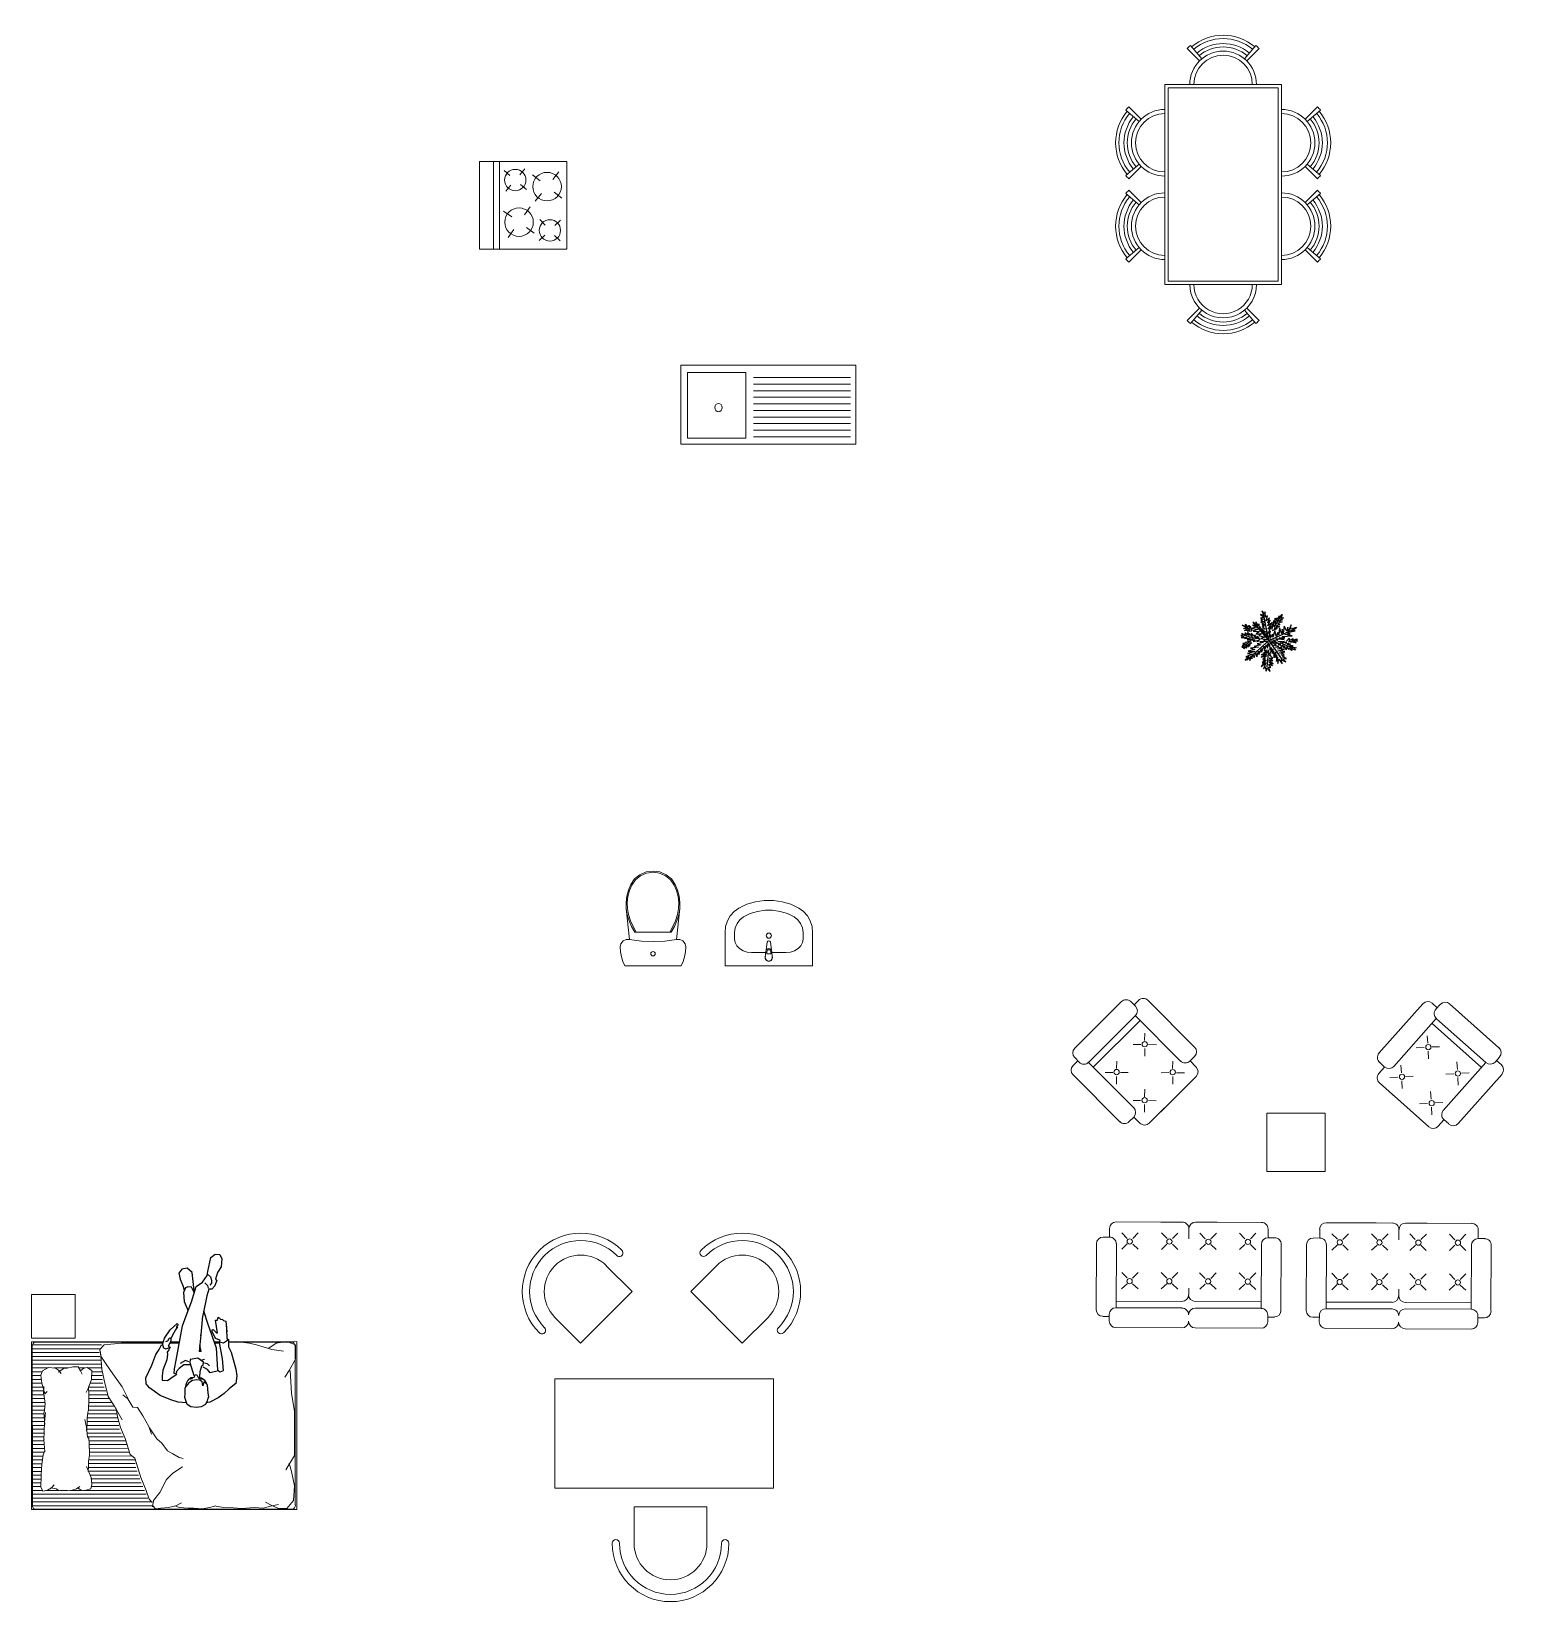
# Model space of a CAD drawing. Header units: inches. Extents: x 24.9 to 35, y 12.4 to 23.2.
import ezdxf

# ---------------------------------------------------------------- set-up
doc = ezdxf.new("R2010")
doc.units = ezdxf.units.IN
doc.header["$MEASUREMENT"] = 0
doc.layers.add('cotas', color=43, linetype='Continuous', lineweight=20)
doc.layers.add('mobiliario', color=7, linetype='Continuous', lineweight=20)
for name, color, linetype in [('escaleras', 151, 'Continuous'), ('PERSONAS', 7, 'Continuous'), ('rellenos', 253, 'Continuous')]:
    doc.layers.add(name, color=color, linetype=linetype)

# ---------------------------------------------------------------- blocks, each defined once
blk = doc.blocks.new('GH')
at = {"layer": 'PERSONAS', "color": 7, "lineweight": 25}
for p, q in [((149.704, -14.616), (149.688, -14.607)), ((149.774, -14.607), (149.747, -14.614)), ((149.762, -14.912), (149.75, -14.799)), ((149.764, -14.799), (149.75, -14.799)), ((149.764, -14.799), (149.754, -14.841)), ((149.532, -14.87), (149.519, -14.865)), ((149.542, -14.884), (149.532, -14.87)), ((149.549, -14.892), (149.542, -14.884)), ((149.555, -14.886), (149.549, -14.892)), ((149.765, -14.907), (149.758, -14.907)), ((149.774, -15.042), (149.762, -14.912)), ((149.936, -14.987), (149.94, -14.933))]:
    blk.add_line(p, q, dxfattribs=at)
for points in [[(149.801, -14.577), (149.806, -14.567), (149.809, -14.514), (149.815, -14.486), (149.809, -14.479), (149.805, -14.461), (149.793, -14.436), (149.764, -14.42), (149.731, -14.414), (149.694, -14.42), (149.668, -14.436), (149.657, -14.469), (149.655, -14.481), (149.651, -14.481), (149.653, -14.512), (149.655, -14.547), (149.658, -14.559)], [(149.664, -14.446), (149.661, -14.447), (149.605, -14.45), (149.556, -14.468), (149.483, -14.496), (149.409, -14.549), (149.387, -14.576), (149.385, -14.619), (149.426, -14.705), (149.452, -14.777), (149.475, -14.812), (149.491, -14.843), (149.502, -14.845)], [(149.951, -14.881), (149.951, -14.83), (149.969, -14.793), (150.002, -14.678), (150.008, -14.631), (150.002, -14.58), (149.98, -14.564), (149.955, -14.543), (149.922, -14.51), (149.881, -14.481), (149.824, -14.45), (149.798, -14.447)], [(149.551, -14.828), (149.543, -14.81), (149.53, -14.793), (149.534, -14.779), (149.528, -14.742), (149.5, -14.67), (149.497, -14.632), (149.497, -14.602), (149.534, -14.599), (149.555, -14.615), (149.586, -14.635), (149.596, -14.643), (149.579, -14.648), (149.582, -14.68), (149.592, -14.74), (149.635, -14.974), (149.668, -15.06), (149.698, -15.138), (149.729, -15.243), (149.774, -15.273), (149.805, -15.318), (149.809, -15.347), (149.831, -15.443), (149.86, -15.466), (149.893, -15.464), (149.905, -15.433), (149.901, -15.378), (149.875, -15.339), (149.862, -15.294), (149.871, -15.286), (149.858, -15.249), (149.838, -15.226), (149.817, -15.226), (149.803, -15.179), (149.775, -15.046)], [(149.801, -14.577), (149.782, -14.59), (149.775, -14.563), (149.77, -14.59), (149.754, -14.601), (149.733, -14.604), (149.704, -14.599), (149.68, -14.583), (149.658, -14.559)], [(149.658, -14.559), (149.664, -14.582), (149.674, -14.605), (149.692, -14.619), (149.715, -14.623), (149.725, -14.641), (149.735, -14.639), (149.744, -14.621), (149.766, -14.617), (149.789, -14.602), (149.806, -14.567)], [(149.754, -14.623), (149.758, -14.662), (149.768, -14.699), (149.778, -14.705), (149.78, -14.726), (149.741, -14.752), (149.688, -14.744), (149.686, -14.724), (149.713, -14.633)], [(149.686, -14.707), (149.645, -14.707), (149.612, -14.682), (149.592, -14.66), (149.594, -14.652)], [(149.68, -14.728), (149.657, -14.736), (149.62, -14.717)], [(149.76, -14.738), (149.787, -14.746)], [(149.873, -14.664), (149.844, -14.656), (149.825, -14.652), (149.807, -14.674), (149.778, -14.691)], [(149.781, -15.076), (149.809, -14.986), (149.867, -14.823), (149.875, -14.67), (149.893, -14.658), (149.918, -14.668), (149.91, -14.748), (149.889, -14.859), (149.89, -14.864)], [(149.787, -14.721), (149.805, -14.715), (149.821, -14.701)], [(149.498, -14.844), (149.506, -14.824), (149.522, -14.816), (149.549, -14.825)], [(149.498, -14.844), (149.512, -14.89), (149.551, -14.947), (149.6, -14.99), (149.606, -14.984), (149.592, -14.966), (149.602, -14.968), (149.588, -14.947), (149.565, -14.906), (149.557, -14.884), (149.555, -14.871), (149.547, -14.851), (149.538, -14.836), (149.551, -14.828)], [(149.89, -14.864), (149.893, -14.877), (149.862, -14.888), (149.84, -14.935), (149.84, -14.947), (149.846, -14.949), (149.869, -14.927), (149.877, -14.927), (149.862, -15.013), (149.875, -15.013), (149.881, -15.033), (149.887, -15.029), (149.897, -15.019), (149.91, -15.017), (149.916, -15.011), (149.934, -15.007), (149.938, -14.953), (149.94, -14.888), (149.951, -14.881)], [(149.89, -14.864), (149.916, -14.858), (149.951, -14.881)], [(149.717, -15.202), (149.717, -15.203), (149.697, -15.239), (149.673, -15.241), (149.657, -15.235), (149.643, -15.203), (149.648, -15.14), (149.669, -15.092), (149.673, -15.074)], [(149.716, -15.217), (149.702, -15.34), (149.668, -15.369), (149.631, -15.363), (149.612, -15.336), (149.62, -15.294), (149.641, -15.244), (149.647, -15.219)], [(149.789, -15.269), (149.807, -15.251), (149.813, -15.232)], [(149.807, -15.329), (149.828, -15.31), (149.836, -15.286), (149.834, -15.267), (149.823, -15.253)]]:
    blk.add_lwpolyline(points, dxfattribs=at)
blk = doc.blocks.new('CAMA2')
at = {"layer": 'mobiliario', "linetype": 'ByBlock'}
h = blk.add_hatch(dxfattribs=at)
h.set_pattern_fill('_U', color=0, scale=0.02625, angle=89.9797, style=0, pattern_type=0)
h.set_pattern_definition([(270.020278, (-194.169393, -401.210014), (-0.0262499984, -9.2904e-06), [])])
edge = h.paths.add_edge_path()
edge.add_ellipse((0.542, -0.026), major_axis=(0.0302, 0), ratio=0.666667, start_angle=360, end_angle=450, ccw=False)
edge.add_line((0.572, -0.026), (0.572, -0.494))
edge.add_line((0.572, -0.494), (0.549, -0.478))
edge.add_line((0.549, -0.478), (0.525, -0.472))
edge.add_line((0.525, -0.472), (0.521, -0.468))
edge.add_line((0.521, -0.468), (0.515, -0.469))
edge.add_line((0.515, -0.469), (0.495, -0.464))
edge.add_line((0.495, -0.464), (0.413, -0.481))
edge.add_line((0.413, -0.481), (0.388, -0.483))
edge.add_line((0.388, -0.483), (0.386, -0.483))
edge.add_line((0.386, -0.483), (0.291, -0.489))
edge.add_line((0.291, -0.489), (0.19, -0.529))
edge.add_line((0.19, -0.529), (0.1, -0.583))
edge.add_line((0.1, -0.583), (0.076, -0.589))
edge.add_line((0.076, -0.589), (0.061, -0.591))
edge.add_line((0.061, -0.591), (0.048, -0.595))
edge.add_line((0.048, -0.595), (-0.033, -0.604))
edge.add_line((-0.033, -0.604), (-0.108, -0.648))
edge.add_line((-0.108, -0.648), (-0.115, -0.651))
edge.add_line((-0.115, -0.651), (-0.197, -0.676))
edge.add_line((-0.197, -0.676), (-0.223, -0.708))
edge.add_line((-0.223, -0.708), (-0.236, -0.712))
edge.add_line((-0.236, -0.712), (-0.277, -0.712))
edge.add_line((-0.277, -0.712), (-0.381, -0.748))
edge.add_line((-0.381, -0.748), (-0.503, -0.802))
edge.add_line((-0.503, -0.802), (-0.543, -0.832))
edge.add_line((-0.543, -0.832), (-0.548, -0.831))
edge.add_line((-0.548, -0.831), (-0.56, -0.842))
edge.add_line((-0.56, -0.842), (-0.572, -0.842))
edge.add_line((-0.572, -0.842), (-0.573, -0.027))
edge.add_ellipse((-0.543, -0.027), major_axis=(0.0302, 0), ratio=0.666667, start_angle=90, end_angle=180, ccw=False)
edge.add_line((-0.543, -0.007), (0.542, -0.006))
h.paths.add_polyline_path([(0.398, -0.118), (0.375, -0.075), (0.346, -0.064), (0.291, -0.071), (0.246, -0.084), (0.219, -0.083), (0.219, -0.085), (0.15, -0.095), (0.089, -0.087), (0.088, -0.085), (0.034, -0.09), (0.025, -0.089), (-0.039, -0.087), (-0.093, -0.085), (-0.093, -0.085), (-0.095, -0.085), (-0.1, -0.085), (-0.099, -0.085), (-0.124, -0.087), (-0.172, -0.09), (-0.2, -0.081), (-0.249, -0.074), (-0.292, -0.07), (-0.347, -0.066), (-0.419, -0.064), (-0.448, -0.079), (-0.442, -0.11), (-0.426, -0.136), (-0.433, -0.17), (-0.445, -0.187), (-0.442, -0.216), (-0.445, -0.259), (-0.442, -0.28), (-0.433, -0.309), (-0.426, -0.318), (-0.445, -0.345), (-0.442, -0.374), (-0.433, -0.407), (-0.404, -0.415), (-0.355, -0.409), (-0.312, -0.391), (-0.308, -0.39), (-0.283, -0.391), (-0.243, -0.391), (-0.202, -0.397), (-0.197, -0.397), (-0.119, -0.395), (-0.12, -0.395), (-0.088, -0.393), (-0.076, -0.384), (-0.022, -0.379), (0.01, -0.382), (0.051, -0.382), (0.091, -0.386), (0.109, -0.391), (0.179, -0.393), (0.211, -0.393), (0.26, -0.392), (0.317, -0.412), (0.378, -0.414), (0.398, -0.382), (0.395, -0.36), (0.375, -0.337), (0.404, -0.32), (0.404, -0.285), (0.395, -0.245), (0.392, -0.22), (0.372, -0.192), (0.381, -0.185), (0.395, -0.164)], flags=16)
at = {"layer": 'mobiliario', "color": 0, "linetype": 'ByBlock'}
for p, q in [((-0.575, 0), (0.575, 0)), ((0.575, 0), (0.575, -0.902)), ((-0.574, -1.82), (-0.575, 0)), ((-0.572, -1.789), (-0.573, -0.027)), ((-0.543, -0.007), (0.542, -0.006)), ((-0.419, -0.064), (-0.448, -0.079)), ((-0.448, -0.079), (-0.442, -0.11)), ((-0.347, -0.066), (-0.419, -0.064)), ((-0.292, -0.07), (-0.347, -0.066)), ((-0.249, -0.074), (-0.292, -0.07)), ((-0.2, -0.081), (-0.249, -0.074)), ((-0.171, -0.091), (-0.2, -0.081)), ((-0.124, -0.087), (-0.179, -0.091)), ((-0.093, -0.085), (-0.124, -0.087)), ((-0.039, -0.087), (-0.1, -0.085)), ((-0.1, -0.085), (-0.094, -0.087)), ((-0.094, -0.087), (-0.093, -0.085)), ((0.025, -0.089), (-0.039, -0.087)), ((0.088, -0.085), (0.009, -0.092)), ((0.091, -0.097), (0.025, -0.089)), ((0.089, -0.087), (0.088, -0.085)), ((0.15, -0.095), (0.089, -0.087)), ((0.219, -0.085), (0.15, -0.095)), ((0.291, -0.071), (0.219, -0.091)), ((0.269, -0.084), (0.219, -0.083)), ((0.219, -0.083), (0.219, -0.085)), ((0.219, -0.091), (0.233, -0.108)), ((0.346, -0.064), (0.291, -0.071)), ((0.375, -0.075), (0.346, -0.064)), ((0.398, -0.118), (0.375, -0.075)), ((0.572, -0.026), (0.572, -0.902)), ((-0.433, -0.17), (-0.445, -0.187)), ((-0.445, -0.187), (-0.442, -0.216)), ((-0.442, -0.11), (-0.425, -0.137)), ((-0.425, -0.131), (-0.433, -0.17)), ((-0.425, -0.137), (-0.405, -0.156)), ((0.358, -0.204), (0.381, -0.185)), ((0.367, -0.185), (0.392, -0.22)), ((0.381, -0.185), (0.395, -0.164)), ((0.395, -0.164), (0.398, -0.118)), ((-0.442, -0.216), (-0.445, -0.259)), ((-0.445, -0.259), (-0.442, -0.28)), ((-0.425, -0.316), (-0.445, -0.345)), ((-0.442, -0.28), (-0.433, -0.309)), ((-0.433, -0.309), (-0.416, -0.332)), ((0.404, -0.32), (0.375, -0.337)), ((0.392, -0.22), (0.395, -0.245)), ((0.395, -0.245), (0.404, -0.285)), ((0.404, -0.285), (0.404, -0.32)), ((-0.445, -0.345), (-0.442, -0.374)), ((-0.442, -0.374), (-0.433, -0.407)), ((-0.433, -0.407), (-0.404, -0.415)), ((-0.404, -0.415), (-0.355, -0.409)), ((-0.355, -0.409), (-0.312, -0.391)), ((-0.283, -0.391), (-0.314, -0.39)), ((-0.312, -0.391), (-0.28, -0.378)), ((-0.243, -0.391), (-0.283, -0.391)), ((-0.202, -0.397), (-0.243, -0.391)), ((-0.197, -0.397), (-0.202, -0.397)), ((-0.119, -0.395), (-0.197, -0.397)), ((-0.088, -0.393), (-0.12, -0.395)), ((-0.12, -0.395), (-0.119, -0.395)), ((-0.076, -0.384), (-0.088, -0.393)), ((-0.01, -0.378), (-0.076, -0.384)), ((0.01, -0.382), (-0.033, -0.378)), ((0.042, -0.366), (-0.01, -0.378)), ((0.051, -0.382), (0.01, -0.382)), ((0.091, -0.386), (0.051, -0.382)), ((0.109, -0.391), (0.091, -0.386)), ((0.179, -0.393), (0.109, -0.391)), ((0.211, -0.393), (0.179, -0.393)), ((0.268, -0.391), (0.211, -0.393)), ((0.254, -0.389), (0.228, -0.376)), ((0.317, -0.412), (0.254, -0.389)), ((0.378, -0.414), (0.317, -0.412)), ((0.375, -0.337), (0.352, -0.347)), ((0.375, -0.337), (0.395, -0.36)), ((0.398, -0.382), (0.378, -0.414)), ((0.395, -0.36), (0.398, -0.382)), ((0.2, -0.527), (0.129, -0.571)), ((0.311, -0.498), (0.2, -0.527)), ((0.388, -0.483), (0.311, -0.498)), ((0.421, -0.512), (0.355, -0.557)), ((0.505, -0.474), (0.388, -0.483)), ((0.477, -0.475), (0.421, -0.512)), ((0.521, -0.468), (0.477, -0.475)), ((0.554, -0.498), (0.521, -0.468)), ((0.565, -0.615), (0.554, -0.498)), ((-0.089, -0.643), (-0.197, -0.676)), ((-0.012, -0.61), (-0.089, -0.643)), ((0.061, -0.591), (-0.012, -0.61)), ((0.129, -0.571), (0.041, -0.623)), ((0.117, -0.582), (0.061, -0.591)), ((0.211, -0.626), (0.183, -0.661)), ((0.267, -0.623), (0.189, -0.66)), ((0.355, -0.557), (0.267, -0.623)), ((0.565, -0.741), (0.565, -0.615)), ((-0.356, -0.75), (-0.444, -0.786)), ((-0.223, -0.708), (-0.356, -0.75)), ((-0.197, -0.676), (-0.223, -0.708)), ((0.124, -0.727), (0.068, -0.764)), ((0.127, -0.696), (0.124, -0.727)), ((0.183, -0.661), (0.127, -0.696)), ((0.565, -0.888), (0.565, -0.741)), ((-0.549, -0.832), (-0.57, -0.851)), ((-0.57, -0.851), (-0.565, -0.887)), ((-0.513, -0.837), (-0.557, -0.829)), ((-0.503, -0.807), (-0.524, -0.825)), ((-0.524, -0.825), (-0.521, -0.839)), ((-0.458, -0.881), (-0.513, -0.837)), ((-0.444, -0.786), (-0.503, -0.807)), ((-0.09, -0.86), (-0.12, -0.893)), ((-0.016, -0.809), (-0.09, -0.86)), ((-0.005, -0.804), (-0.058, -0.823)), ((0.068, -0.764), (-0.005, -0.804)), ((-0.565, -0.887), (-0.561, -0.939)), ((-0.561, -0.939), (-0.549, -0.989)), ((-0.369, -0.925), (-0.458, -0.881)), ((-0.325, -0.969), (-0.369, -0.925)), ((-0.173, -0.933), (-0.194, -0.97)), ((-0.12, -0.893), (-0.173, -0.933)), ((0.565, -0.9), (0.565, -0.888)), ((0.565, -1.011), (0.565, -0.951)), ((0.572, -0.952), (0.572, -1.012)), ((0.575, -0.953), (0.575, -1.013)), ((-0.561, -1.016), (-0.565, -1.074)), ((-0.565, -1.074), (-0.565, -1.113)), ((-0.549, -0.983), (-0.561, -1.016)), ((-0.549, -0.989), (-0.528, -1.028)), ((-0.281, -1.036), (-0.325, -0.969)), ((-0.219, -1.012), (-0.226, -1.04)), ((-0.194, -0.97), (-0.219, -1.012)), ((-0.565, -1.113), (-0.569, -1.173)), ((-0.569, -1.173), (-0.561, -1.22)), ((-0.561, -1.22), (-0.549, -1.264)), ((-0.56, -1.317), (-0.549, -1.256)), ((0.565, -1.29), (0.565, -1.254)), ((0.572, -1.251), (0.572, -1.29)), ((0.575, -1.25), (0.575, -1.29)), ((-0.568, -1.443), (-0.564, -1.386)), ((-0.564, -1.386), (-0.56, -1.317)), ((0.577, -1.404), (0.57, -1.35)), ((0.572, -1.35), (0.573, -1.788)), ((0.575, -1.35), (0.576, -1.819)), ((-0.56, -1.526), (-0.568, -1.443)), ((0.554, -1.544), (0.566, -1.492)), ((0.566, -1.492), (0.577, -1.404)), ((-0.565, -1.589), (-0.56, -1.526)), ((-0.549, -1.647), (-0.565, -1.589)), ((-0.546, -1.649), (-0.524, -1.605)), ((0.521, -1.647), (0.554, -1.544)), ((-0.568, -1.693), (-0.546, -1.649)), ((-0.568, -1.752), (-0.568, -1.693)), ((-0.54, -1.694), (-0.549, -1.647)), ((0.51, -1.728), (0.521, -1.647)), ((0.532, -1.627), (0.566, -1.678)), ((0.566, -1.678), (0.576, -1.752)), ((0.576, -1.819), (-0.574, -1.82)), ((-0.513, -1.796), (-0.568, -1.752)), ((0.542, -1.808), (-0.542, -1.809)), ((-0.413, -1.804), (-0.513, -1.796)), ((-0.314, -1.782), (-0.413, -1.804)), ((-0.258, -1.767), (-0.314, -1.782)), ((-0.204, -1.804), (-0.303, -1.745)), ((-0.106, -1.804), (-0.204, -1.804)), ((0.097, -1.804), (-0.106, -1.804)), ((0.223, -1.782), (0.097, -1.804)), ((0.378, -1.774), (0.223, -1.782)), ((0.378, -1.767), (0.333, -1.737)), ((0.455, -1.811), (0.378, -1.767)), ((0.555, -1.811), (0.455, -1.811)), ((0.576, -1.752), (0.555, -1.811))]:
    blk.add_line(p, q, dxfattribs=at)
blk.add_lwpolyline([(0.899, -0.3), (0.899, 0), (0.599, 0), (0.599, -0.3)], close=True, dxfattribs=at)
for centre, start_param, end_param in [((-0.543, -0.027), 1.570796, 3.141593), ((0.542, -0.026), 0, 1.570796), ((-0.542, -1.789), 3.141593, 4.712389), ((0.542, -1.788), 4.712389, 6.283185)]:
    blk.add_ellipse(centre, major_axis=(0.0302, 0), ratio=0.666667, start_param=start_param, end_param=end_param, dxfattribs=at)
at = {"layer": 'mobiliario', "color": 0, "linetype": 'ByBlock', "extrusion": (0, 0, -1), "zscale": -1, "rotation": 269.9797218412893}
blk.add_blockref('GH', (14.343, 148.595), dxfattribs=at)
blk = doc.blocks.new('escritorio')
at = {"ltscale": 0.5}
for p, q in [((-0.263, 2.125), (-0.44, 2.302)), ((0.315, 2.302), (0.139, 2.125)), ((-0.616, 1.771), (-0.263, 2.125)), ((0.139, 2.125), (0.492, 1.771)), ((-0.793, 1.948), (-0.616, 1.771)), ((0.492, 1.771), (0.669, 1.948)), ((-0.25, 0.65), (-0.25, 0.4)), ((0.25, 0.65), (-0.25, 0.65)), ((0.25, 0.4), (0.25, 0.65))]:
    blk.add_line(p, q, dxfattribs=at)
blk.add_lwpolyline([(-0.793, 0.777), (0.707, 0.777), (0.707, 1.527), (-0.793, 1.527)], close=True, dxfattribs=at)
for centre, radius, start, end in [((-0.616, 2.125), 0.4, 45, 225), ((0.492, 2.125), 0.4, 315, 135), ((-0.616, 2.125), 0.35, 45, 225), ((-0.616, 2.125), 0.25, 45, 225), ((-0.351, 2.39), 0.025, 225, 45), ((0.227, 2.39), 0.025, 135, 315), ((0.492, 2.125), 0.35, 315, 135), ((0.492, 2.125), 0.25, 315, 135), ((-0.881, 1.86), 0.025, 225, 45), ((0.757, 1.86), 0.025, 135, 315), ((-0.375, 0.4), 0.025, 0, 180), ((0, 0.4), 0.4, 180, 0), ((0, 0.4), 0.35, 180, 360), ((0, 0.4), 0.25, 180, 0), ((0.375, 0.4), 0.025, 0, 180)]:
    blk.add_arc(centre, radius, start, end, dxfattribs=at)
blk = doc.blocks.new('inodoro')
at = {"layer": 'mobiliario', "linetype": 'Continuous', "lineweight": 0}
for p, q in [((-0.047, 0.644), (0, 0.65)), ((0, 0.65), (0.047, 0.644)), ((-0.169, 0.518), (-0.153, 0.558)), ((-0.162, 0.516), (-0.146, 0.554)), ((-0.153, 0.558), (-0.126, 0.596)), ((-0.146, 0.554), (-0.12, 0.59)), ((-0.126, 0.596), (-0.09, 0.625)), ((-0.12, 0.59), (-0.086, 0.618)), ((-0.09, 0.625), (-0.047, 0.644)), ((-0.086, 0.618), (-0.045, 0.636)), ((-0.045, 0.636), (0, 0.642)), ((0, 0.642), (0.045, 0.636)), ((0.045, 0.636), (0.086, 0.618)), ((0.047, 0.644), (0.09, 0.625)), ((0.086, 0.618), (0.12, 0.59)), ((0.09, 0.625), (0.126, 0.596)), ((0.12, 0.59), (0.146, 0.554)), ((0.126, 0.596), (0.153, 0.558)), ((0.146, 0.554), (0.162, 0.516)), ((0.153, 0.558), (0.169, 0.518)), ((-0.185, 0.435), (-0.18, 0.477)), ((-0.183, 0.393), (-0.185, 0.435)), ((-0.18, 0.477), (-0.169, 0.518)), ((-0.176, 0.435), (-0.172, 0.476)), ((-0.175, 0.394), (-0.176, 0.435)), ((-0.172, 0.476), (-0.162, 0.516)), ((0.162, 0.516), (0.172, 0.476)), ((0.169, 0.518), (0.18, 0.477)), ((0.172, 0.476), (0.176, 0.435)), ((0.176, 0.435), (0.175, 0.394)), ((0.18, 0.477), (0.185, 0.435)), ((0.185, 0.435), (0.183, 0.393)), ((-0.176, 0.35), (-0.183, 0.393)), ((-0.16, 0.181), (-0.183, 0.393)), ((-0.164, 0.309), (-0.176, 0.35)), ((-0.168, 0.351), (-0.175, 0.394)), ((-0.155, 0.309), (-0.168, 0.351)), ((0.168, 0.351), (0.155, 0.309)), ((0.183, 0.393), (0.16, 0.181)), ((0.176, 0.35), (0.164, 0.309)), ((0.175, 0.394), (0.168, 0.351)), ((0.183, 0.393), (0.176, 0.35)), ((-0.147, 0.269), (-0.164, 0.309)), ((-0.137, 0.269), (-0.155, 0.309)), ((-0.125, 0.231), (-0.147, 0.269)), ((-0.115, 0.231), (-0.137, 0.269)), ((0.125, 0.231), (-0.125, 0.231)), ((0.137, 0.269), (0.115, 0.231)), ((0.147, 0.269), (0.125, 0.231)), ((0.155, 0.309), (0.137, 0.269)), ((0.164, 0.309), (0.147, 0.269)), ((-0.225, 0.13), (-0.22, 0.152)), ((-0.223, 0.096), (-0.225, 0.13)), ((-0.22, 0.152), (-0.205, 0.171)), ((-0.205, 0.171), (-0.184, 0.181)), ((-0.184, 0.181), (-0.16, 0.181)), ((0.16, 0.181), (0.184, 0.181)), ((0.184, 0.181), (0.205, 0.171)), ((0.205, 0.171), (0.22, 0.152)), ((0.22, 0.152), (0.225, 0.13)), ((0.225, 0.13), (0.223, 0.096)), ((-0.217, 0.063), (-0.223, 0.096)), ((-0.207, 0.031), (-0.217, 0.063)), ((-0.193, 0), (-0.207, 0.031)), ((0.207, 0.031), (0.193, 0)), ((0.217, 0.063), (0.207, 0.031)), ((0.223, 0.096), (0.217, 0.063))]:
    blk.add_line(p, q, dxfattribs=at)
at = {"layer": 'mobiliario', "lineweight": 0}
blk.add_line((0.193, 0), (-0.193, 0), dxfattribs=at)
at = {"layer": 'mobiliario', "linetype": 'Continuous', "lineweight": 0}
blk.add_lwpolyline([(0.16, 0.181), (0.08, 0.17), (0, 0.166), (-0.08, 0.17), (-0.16, 0.181)], dxfattribs=at)
blk.add_circle((0, 0.083), 0.015, dxfattribs=at)
blk = doc.blocks.new('A$C260728B3')
for p, q in [((51.5, 114.67), (44.75, 122.72)), ((77.21, 114.67), (83.96, 122.72)), ((101.5, 114.67), (94.75, 122.72)), ((127.21, 114.67), (133.96, 122.72)), ((50.21, 113.5), (42.79, 120.92)), ((78.5, 113.5), (85.92, 120.92)), ((100.21, 113.5), (92.79, 120.92)), ((128.5, 113.5), (135.92, 120.92)), ((29.35, 29.35), (29.35, 99.35)), ((29.35, 99.35), (149.35, 99.35)), ((31.35, 97.35), (31.35, 31.35)), ((31.35, 97.35), (147.35, 97.35)), ((147.35, 97.35), (147.35, 31.35)), ((149.35, 29.35), (149.35, 99.35)), ((15.21, 78.5), (7.79, 85.92)), ((163.5, 78.5), (170.92, 85.92)), ((14.03, 77.21), (5.99, 83.96)), ((164.67, 77.21), (172.72, 83.96)), ((14.03, 51.5), (5.99, 44.75)), ((15.21, 50.21), (7.79, 42.79)), ((163.5, 50.21), (170.92, 42.79)), ((164.67, 51.5), (172.72, 44.75)), ((29.35, 29.35), (149.35, 29.35)), ((31.35, 31.35), (147.35, 31.35)), ((50.21, 15.21), (42.79, 7.79)), ((51.5, 14.03), (44.75, 5.99)), ((77.21, 14.03), (83.96, 5.99)), ((78.5, 15.21), (85.92, 7.79)), ((100.21, 15.21), (92.79, 7.79)), ((101.5, 14.03), (94.75, 5.99)), ((127.21, 14.03), (133.96, 5.99)), ((128.5, 15.21), (135.92, 7.79))]:
    blk.add_line(p, q)
for centre, radius, start, end in [((64.35, 99.35), 30.5, 130, 135), ((64.35, 99.35), 29.5, 50, 130), ((64.35, 99.35), 27.5, 50, 130), ((64.35, 99.35), 24.5, 50, 130), ((64.35, 99.35), 30.5, 45, 50), ((114.35, 99.35), 30.5, 130, 135), ((114.35, 99.35), 29.5, 50, 130), ((114.35, 99.35), 27.5, 50, 130), ((114.35, 99.35), 24.5, 50, 130), ((114.35, 99.35), 30.5, 45, 50), ((64.35, 99.35), 20, 0, 180), ((64.35, 99.35), 17.5, 0, 180), ((64.35, 99.35), 22.5, 50, 130), ((114.35, 99.35), 20, 0, 180), ((114.35, 99.35), 17.5, 0, 180), ((114.35, 99.35), 22.5, 50, 130), ((29.35, 64.35), 30.5, 135, 140), ((149.35, 64.35), 30.5, 40, 45), ((29.35, 64.35), 29.5, 140, 220), ((29.35, 64.35), 27.5, 140, 220), ((29.35, 64.35), 24.5, 140, 220), ((29.35, 64.35), 22.5, 140, 220), ((29.35, 64.35), 20, 90, 270), ((29.35, 64.35), 17.5, 90, 270), ((149.35, 64.35), 20, 270, 90), ((149.35, 64.35), 17.5, 270, 90), ((149.35, 64.35), 22.5, 320, 40), ((149.35, 64.35), 24.5, 320, 40), ((149.35, 64.35), 27.5, 320, 40), ((149.35, 64.35), 29.5, 320, 40), ((29.35, 64.35), 30.5, 220, 225), ((149.35, 64.35), 30.5, 315, 320), ((64.35, 29.35), 20, 180, 0), ((64.35, 29.35), 17.5, 180, 0), ((114.35, 29.35), 20, 180, 0), ((114.35, 29.35), 17.5, 180, 0), ((64.35, 29.35), 24.5, 230, 310), ((64.35, 29.35), 22.5, 230, 310), ((114.35, 29.35), 24.5, 230, 310), ((114.35, 29.35), 22.5, 230, 310), ((64.35, 29.35), 30.5, 225, 230), ((64.35, 29.35), 29.5, 230, 310), ((64.35, 29.35), 27.5, 230, 310), ((64.35, 29.35), 30.5, 310, 315), ((114.35, 29.35), 30.5, 225, 230), ((114.35, 29.35), 29.5, 230, 310), ((114.35, 29.35), 27.5, 230, 310), ((114.35, 29.35), 30.5, 310, 315)]:
    blk.add_arc(centre, radius, start, end)
blk = doc.blocks.new('cocina')
at = {"layer": 'mobiliario', "ltscale": 0.5}
for p, q in [((1, 1), (0, 1)), ((0, 1), (0, 0)), ((0.161, 1), (0.161, 0)), ((0.228, 1), (0.228, 0)), ((0.349, 0.841), (0.281, 0.898)), ((0.46, 0.849), (0.518, 0.917)), ((1, 0), (1, 1)), ((0.358, 0.729), (0.3, 0.662)), ((0.47, 0.739), (0.538, 0.682)), ((0.693, 0.779), (0.605, 0.849)), ((0.838, 0.795), (0.908, 0.882)), ((0.709, 0.634), (0.638, 0.547)), ((0.855, 0.651), (0.943, 0.582)), ((0.369, 0.368), (0.277, 0.432)), ((0.514, 0.391), (0.58, 0.482)), ((0.393, 0.225), (0.327, 0.134)), ((0.537, 0.248), (0.627, 0.182)), ((0.751, 0.272), (0.69, 0.338)), ((0.862, 0.268), (0.928, 0.329)), ((0, 0), (1, 0)), ((0.747, 0.161), (0.681, 0.1)), ((0.859, 0.157), (0.921, 0.093))]:
    blk.add_line(p, q, dxfattribs=at)
for centre, radius in [((0.409, 0.789), 0.122), ((0.773, 0.714), 0.163), ((0.453, 0.308), 0.163), ((0.805, 0.214), 0.122)]:
    blk.add_circle(centre, radius, dxfattribs=at)
blk = doc.blocks.new('L1')
at = {"layer": 'mobiliario', "ltscale": 0.5}
for p, q in [((0.875, 0.544), (0.046, 0.544)), ((0.875, 0.494), (0.046, 0.494)), ((0.875, 0.444), (0.046, 0.444)), ((0.875, 0.444), (0.046, 0.444)), ((0.875, 0.444), (0.046, 0.444)), ((0.875, 0.394), (0.046, 0.394)), ((0.875, 0.344), (0.046, 0.344)), ((0.875, 0.294), (0.046, 0.294)), ((0.875, 0.244), (0.046, 0.244)), ((0.875, 0.194), (0.046, 0.194)), ((0.875, 0.144), (0.046, 0.144)), ((0.875, 0.094), (0.046, 0.094))]:
    blk.add_line(p, q, dxfattribs=at)
for points in [[(0, 0.6), (1.5, 0.6), (1.5, 0), (0, 0)], [(0.942, 0.054), (1.442, 0.054), (1.442, 0.554), (0.942, 0.554)]]:
    blk.add_lwpolyline(points, close=True, dxfattribs=at)
blk.add_circle((1.176, 0.322), 0.0315, dxfattribs=at)
blk = doc.blocks.new('A$C550539F5')
at = {"layer": 'mobiliario', "linetype": 'Continuous'}
for p, q in [((0.009, 0.463), (0.282, 0.824)), ((0.345, 0.833), (0.381, 0.806)), ((0.37, 0.815), (0.398, 0.851)), ((0.461, 0.86), (0.823, 0.587)), ((0.39, 0.742), (0.117, 0.381)), ((0.426, 0.715), (0.154, 0.354)), ((0.741, 0.478), (0.391, 0.743)), ((0.459, 0.559), (0.408, 0.55)), ((0.482, 0.589), (0.476, 0.64)), ((0.512, 0.566), (0.565, 0.573)), ((0.49, 0.536), (0.497, 0.483)), ((0.698, 0.425), (0.692, 0.477)), ((0.831, 0.523), (0.804, 0.487)), ((0.804, 0.487), (0.851, 0.451)), ((0.016, 0.345), (0.043, 0.381)), ((0.054, 0.372), (0.018, 0.399)), ((0.118, 0.382), (0.468, 0.117)), ((0.295, 0.342), (0.244, 0.334)), ((0.318, 0.372), (0.312, 0.424)), ((0.348, 0.349), (0.402, 0.356)), ((0.676, 0.395), (0.624, 0.387)), ((0.706, 0.372), (0.714, 0.319)), ((0.729, 0.402), (0.782, 0.409)), ((0.771, 0.269), (0.86, 0.388)), ((0.386, 0.009), (0.024, 0.282)), ((0.326, 0.319), (0.334, 0.266)), ((0.535, 0.208), (0.529, 0.26)), ((0.587, 0.026), (0.793, 0.299)), ((0.512, 0.178), (0.461, 0.17)), ((0.543, 0.155), (0.551, 0.102)), ((0.565, 0.185), (0.618, 0.192)), ((0.477, 0.054), (0.449, 0.018)), ((0.523, 0.017), (0.476, 0.053))]:
    blk.add_line(p, q, dxfattribs=at)
for centre in [(0.483, 0.562), (0.32, 0.345), (0.7, 0.398), (0.536, 0.181)]:
    blk.add_circle(centre, 0.0181, dxfattribs=at)
for centre, start, end in [((0.434, 0.824), 52.9337, 142.9337), ((0.318, 0.797), 52.9337, 142.9337), ((0.318, 0.797), 52.9337, 142.9337), ((0.354, 0.77), 322.9337, 52.9337), ((0.795, 0.551), 322.9337, 52.9337), ((0.045, 0.436), 142.9337, 232.9337), ((0.768, 0.515), 232.9337, 322.9337), ((0.824, 0.415), 322.9337, 52.9337), ((0.052, 0.318), 142.9337, 232.9337), ((0.081, 0.408), 232.9337, 322.9337), ((0.44, 0.081), 322.9337, 52.9337), ((0.413, 0.045), 232.9337, 322.9337), ((0.551, 0.053), 232.9337, 322.9337)]:
    blk.add_arc(centre, 0.0453, start, end, dxfattribs=at)
blk = doc.blocks.new('A$C4ED20820')
at = {"layer": 'mobiliario', "linetype": 'Continuous'}
for p, q in [((0.057, 0.674), (0.102, 0.673)), ((0.101, 0.659), (0.102, 0.704)), ((0.149, 0.748), (0.601, 0.737)), ((1.145, 0.724), (0.692, 0.735)), ((1.233, 0.646), (1.187, 0.647)), ((1.188, 0.633), (1.189, 0.678)), ((0, 0.177), (0.011, 0.629)), ((0.146, 0.612), (0.136, 0.174)), ((0.597, 0.556), (0.145, 0.567)), ((0.598, 0.601), (0.146, 0.612)), ((0.688, 0.554), (1.14, 0.543)), ((0.689, 0.599), (1.142, 0.589)), ((1.141, 0.589), (1.13, 0.15)), ((1.266, 0.147), (1.277, 0.599)), ((0.218, 0.445), (0.181, 0.482)), ((0.255, 0.444), (0.294, 0.479)), ((0.489, 0.438), (0.453, 0.475)), ((0.527, 0.438), (0.565, 0.472)), ((0.64, 0.465), (0.641, 0.51)), ((0.64, 0.465), (0.641, 0.51)), ((0.752, 0.432), (0.715, 0.469)), ((0.79, 0.431), (0.828, 0.466)), ((1.024, 0.426), (0.987, 0.462)), ((1.061, 0.425), (1.1, 0.46)), ((0.217, 0.407), (0.178, 0.369)), ((0.254, 0.406), (0.291, 0.366)), ((0.488, 0.4), (0.45, 0.363)), ((0.526, 0.399), (0.563, 0.36)), ((0.751, 0.394), (0.713, 0.356)), ((0.789, 0.393), (0.826, 0.354)), ((1.023, 0.387), (0.984, 0.35)), ((1.061, 0.386), (1.097, 0.347)), ((0.089, 0.129), (0.044, 0.13)), ((0.087, 0.07), (0.089, 0.129)), ((0.21, 0.135), (0.172, 0.097)), ((0.211, 0.173), (0.175, 0.21)), ((0.248, 0.134), (0.285, 0.095)), ((0.249, 0.172), (0.287, 0.207)), ((0.482, 0.128), (0.443, 0.091)), ((0.483, 0.167), (0.446, 0.204)), ((0.52, 0.166), (0.559, 0.201)), ((0.52, 0.128), (0.556, 0.088)), ((0.631, 0.057), (0.632, 0.127)), ((0.631, 0.057), (0.632, 0.127)), ((0.632, 0.116), (0.631, 0.057)), ((0.632, 0.116), (0.631, 0.057)), ((0.745, 0.122), (0.706, 0.085)), ((0.746, 0.161), (0.709, 0.197)), ((0.782, 0.121), (0.819, 0.082)), ((0.783, 0.16), (0.822, 0.195)), ((1.016, 0.116), (0.978, 0.078)), ((1.017, 0.154), (0.981, 0.191)), ((1.054, 0.115), (1.091, 0.076)), ((1.055, 0.153), (1.093, 0.188)), ((0.132, 0.024), (0.473, 0.016)), ((0.436, 0.016), (0.584, 0.013)), ((0.823, 0.007), (0.675, 0.011)), ((1.128, 0), (0.786, 0.008)), ((1.174, 0.044), (1.175, 0.104)), ((1.175, 0.104), (1.22, 0.102))]:
    blk.add_line(p, q, dxfattribs=at)
for centre in [(0.234, 0.427), (0.506, 0.42), (0.772, 0.414), (1.044, 0.408), (0.228, 0.155), (0.499, 0.149), (0.766, 0.142), (1.038, 0.136)]:
    blk.add_circle(centre, 0.0181, dxfattribs=at)
for centre, start, end in [((0.056, 0.628), 88.6374, 178.6374), ((0.147, 0.658), 178.6374, 268.6374), ((0.148, 0.703), 88.6374, 178.6374), ((0.599, 0.647), 268.6374, 358.6374), ((0.6, 0.692), 358.6374, 88.6374), ((0.6, 0.692), 358.6374, 88.6374), ((0.69, 0.645), 178.6374, 268.6374), ((0.691, 0.69), 88.6374, 178.6374), ((0.691, 0.69), 88.6374, 178.6374), ((1.144, 0.679), 358.6374, 88.6374), ((1.232, 0.6), 358.6374, 88.6374), ((0.596, 0.511), 358.6374, 88.6374), ((0.687, 0.509), 88.6374, 178.6374), ((1.143, 0.634), 268.6374, 358.6374), ((0.045, 0.176), 178.6374, 268.6374), ((0.091, 0.175), 268.6374, 358.6374), ((1.176, 0.149), 178.6374, 268.6374), ((1.221, 0.148), 268.6374, 358.6374), ((0.133, 0.069), 178.6374, 268.6374), ((0.585, 0.058), 268.6374, 358.6374), ((0.676, 0.056), 178.6374, 268.6374), ((1.129, 0.045), 268.6374, 358.6374)]:
    blk.add_arc(centre, 0.0453, start, end, dxfattribs=at)
blk = doc.blocks.new('lava manos')
at = {"layer": 'mobiliario', "lineweight": 0}
for p, q in [((-0.3, 0), (-0.3, 0.229)), ((-0.235, 0.183), (-0.235, 0.229)), ((0.235, 0.183), (0.235, 0.229)), ((0.3, 0), (0.3, 0.229)), ((-0.011, 0.162), (-0.018, 0.109)), ((0.018, 0.109), (0.011, 0.162)), ((-0.3, 0), (0.3, 0)), ((-0.119, 0.092), (-0.022, 0.092)), ((-0.021, 0.099), (-0.024, 0.059)), ((-0.024, 0.059), (-0.024, 0.054)), ((-0.014, 0.082), (-0.014, 0.097)), ((0.014, 0.083), (-0.014, 0.083)), ((0.014, 0.082), (-0.014, 0.082)), ((0.014, 0.097), (0.014, 0.082)), ((0.021, 0.099), (0.024, 0.059)), ((0.022, 0.092), (0.119, 0.092)), ((0.024, 0.059), (0.024, 0.054)), ((0.119, 0.092), (0.119, 0.092))]:
    blk.add_line(p, q, dxfattribs=at)
for points in [[(0.205, 0.396), (0.15, 0.422), (0.091, 0.44), (0.031, 0.449), (-0.031, 0.449), (-0.091, 0.44), (-0.15, 0.422), (-0.205, 0.396)], [(-0.205, 0.396), (-0.237, 0.372), (-0.264, 0.343), (-0.284, 0.308), (-0.296, 0.269), (-0.3, 0.229)], [(-0.174, 0.336), (-0.199, 0.316), (-0.218, 0.291), (-0.231, 0.261), (-0.235, 0.229)], [(0.174, 0.336), (0.127, 0.358), (0.077, 0.373), (0.026, 0.381), (-0.026, 0.381), (-0.077, 0.373), (-0.127, 0.358), (-0.174, 0.336)], [(0.235, 0.229), (0.231, 0.261), (0.218, 0.291), (0.199, 0.316), (0.174, 0.336)], [(0.3, 0.229), (0.296, 0.269), (0.284, 0.308), (0.264, 0.343), (0.237, 0.372), (0.205, 0.396)], [(-0.235, 0.183), (-0.231, 0.16), (-0.219, 0.138), (-0.201, 0.119), (-0.177, 0.104), (-0.149, 0.095), (-0.119, 0.092)], [(0.119, 0.092), (0.149, 0.095), (0.177, 0.104), (0.201, 0.119), (0.219, 0.138), (0.231, 0.16), (0.235, 0.183)]]:
    blk.add_lwpolyline(points, dxfattribs=at)
blk.add_circle((0, 0.207), 0.0175, dxfattribs=at)
for centre, radius, start, end in [((0, 0.097), 0.0211, 5.1696, 174.8304), ((0, 0.097), 0.0211, 5.1696, 174.8304), ((0, 0.097), 0.0136, 360, 180), ((0, 0.16), 0.0112, 7.1389, 172.8611), ((0, 0.057), 0.025, 159.2856, 20.7144), ((0, 0.057), 0.024, 187.8374, 351.8967)]:
    blk.add_arc(centre, radius, start, end, dxfattribs=at)
blk = doc.blocks.new('A$C67A33763')
at = {"layer": 'rellenos', "color": 3, "linetype": 'ByBlock'}
for p, q in [((0.038, 0.311), (0.032, 0.323)), ((0.032, 0.323), (0.051, 0.303)), ((0.109, 0.318), (0.084, 0.337)), ((0.084, 0.337), (0.101, 0.313)), ((0.121, 0.309), (0.104, 0.339)), ((0.104, 0.339), (0.109, 0.318)), ((0.123, 0.327), (0.121, 0.309)), ((0.132, 0.294), (0.123, 0.327)), ((0.158, 0.384), (0.135, 0.389)), ((0.135, 0.389), (0.16, 0.371)), ((0.16, 0.371), (0.135, 0.365)), ((0.135, 0.365), (0.161, 0.357)), ((0.161, 0.357), (0.138, 0.353)), ((0.138, 0.353), (0.167, 0.335)), ((0.167, 0.335), (0.138, 0.339)), ((0.138, 0.339), (0.171, 0.314)), ((0.163, 0.394), (0.144, 0.415)), ((0.144, 0.415), (0.158, 0.384)), ((0.193, 0.211), (0.153, 0.405)), ((0.167, 0.408), (0.163, 0.394)), ((0.17, 0.371), (0.167, 0.408)), ((0.183, 0.381), (0.17, 0.371)), ((0.175, 0.346), (0.183, 0.381)), ((0.197, 0.367), (0.175, 0.346)), ((0.186, 0.332), (0.197, 0.367)), ((0.186, 0.313), (0.202, 0.351)), ((0.202, 0.351), (0.186, 0.332)), ((0.217, 0.335), (0.186, 0.313)), ((0.188, 0.29), (0.217, 0.335)), ((0.216, 0.287), (0.221, 0.326)), ((0.221, 0.326), (0.226, 0.311)), ((0.226, 0.311), (0.227, 0.349)), ((0.227, 0.349), (0.238, 0.326)), ((0.23, 0.303), (0.275, 0.376)), ((0.238, 0.326), (0.236, 0.365)), ((0.236, 0.365), (0.249, 0.342)), ((0.249, 0.342), (0.25, 0.368)), ((0.25, 0.368), (0.258, 0.359)), ((0.285, 0.339), (0.252, 0.328)), ((0.252, 0.328), (0.269, 0.322)), ((0.258, 0.359), (0.263, 0.381)), ((0.286, 0.354), (0.26, 0.345)), ((0.26, 0.345), (0.285, 0.339)), ((0.263, 0.381), (0.267, 0.372)), ((0.267, 0.372), (0.283, 0.389)), ((0.294, 0.367), (0.271, 0.359)), ((0.271, 0.359), (0.286, 0.354)), ((0.283, 0.389), (0.277, 0.368)), ((0.277, 0.368), (0.294, 0.367)), ((0.012, 0.249), (0, 0.245)), ((0, 0.245), (0.021, 0.242)), ((0.021, 0.242), (0.004, 0.233)), ((0.004, 0.233), (0.042, 0.233)), ((0.037, 0.247), (0.008, 0.259)), ((0.008, 0.259), (0.012, 0.249)), ((0.037, 0.298), (0.009, 0.317)), ((0.009, 0.317), (0.038, 0.311)), ((0.019, 0.293), (0.037, 0.298)), ((0.047, 0.289), (0.019, 0.293)), ((0.11, 0.224), (0.021, 0.245)), ((0.026, 0.281), (0.047, 0.289)), ((0.06, 0.281), (0.026, 0.281)), ((0.042, 0.233), (0.026, 0.226)), ((0.026, 0.226), (0.064, 0.23)), ((0.055, 0.245), (0.027, 0.265)), ((0.027, 0.265), (0.037, 0.247)), ((0.065, 0.283), (0.032, 0.308)), ((0.064, 0.23), (0.043, 0.217)), ((0.043, 0.217), (0.085, 0.225)), ((0.078, 0.24), (0.046, 0.267)), ((0.046, 0.267), (0.055, 0.245)), ((0.047, 0.276), (0.06, 0.281)), ((0.074, 0.274), (0.047, 0.276)), ((0.051, 0.303), (0.057, 0.318)), ((0.057, 0.318), (0.063, 0.295)), ((0.063, 0.295), (0.065, 0.311)), ((0.085, 0.225), (0.064, 0.216)), ((0.064, 0.216), (0.1, 0.217)), ((0.065, 0.311), (0.075, 0.279)), ((0.101, 0.233), (0.071, 0.263)), ((0.071, 0.263), (0.078, 0.24)), ((0.106, 0.303), (0.074, 0.295)), ((0.074, 0.295), (0.118, 0.29)), ((0.101, 0.313), (0.08, 0.317)), ((0.08, 0.317), (0.106, 0.303)), ((0.118, 0.29), (0.085, 0.275)), ((0.085, 0.275), (0.128, 0.274)), ((0.1, 0.217), (0.085, 0.206)), ((0.115, 0.224), (0.096, 0.25)), ((0.096, 0.25), (0.101, 0.233)), ((0.193, 0.211), (0.105, 0.314)), ((0.128, 0.274), (0.106, 0.258)), ((0.106, 0.258), (0.142, 0.258)), ((0.134, 0.217), (0.115, 0.242)), ((0.115, 0.242), (0.115, 0.224)), ((0.142, 0.258), (0.125, 0.247)), ((0.125, 0.247), (0.162, 0.235)), ((0.134, 0.306), (0.132, 0.294)), ((0.146, 0.273), (0.134, 0.306)), ((0.162, 0.235), (0.138, 0.226)), ((0.138, 0.226), (0.18, 0.219)), ((0.167, 0.29), (0.141, 0.292)), ((0.141, 0.292), (0.175, 0.27)), ((0.149, 0.28), (0.146, 0.273)), ((0.171, 0.314), (0.147, 0.322)), ((0.147, 0.322), (0.16, 0.308)), ((0.16, 0.308), (0.148, 0.308)), ((0.148, 0.308), (0.167, 0.29)), ((0.158, 0.252), (0.149, 0.28)), ((0.175, 0.27), (0.152, 0.271)), ((0.152, 0.271), (0.172, 0.256)), ((0.18, 0.219), (0.157, 0.212)), ((0.162, 0.261), (0.158, 0.252)), ((0.168, 0.245), (0.162, 0.261)), ((0.179, 0.261), (0.168, 0.245)), ((0.179, 0.234), (0.179, 0.261)), ((0.211, 0.309), (0.188, 0.29)), ((0.189, 0.259), (0.211, 0.309)), ((0.205, 0.275), (0.189, 0.259)), ((0.192, 0.23), (0.205, 0.275)), ((0.193, 0.211), (0.375, 0.293)), ((0.205, 0.254), (0.199, 0.22)), ((0.208, 0.235), (0.205, 0.254)), ((0.221, 0.256), (0.208, 0.235)), ((0.249, 0.293), (0.215, 0.278)), ((0.234, 0.279), (0.221, 0.235)), ((0.221, 0.235), (0.221, 0.256)), ((0.253, 0.191), (0.221, 0.217)), ((0.221, 0.217), (0.255, 0.214)), ((0.265, 0.308), (0.229, 0.295)), ((0.229, 0.295), (0.249, 0.293)), ((0.244, 0.24), (0.234, 0.279)), ((0.269, 0.322), (0.241, 0.311)), ((0.241, 0.311), (0.265, 0.308)), ((0.255, 0.214), (0.241, 0.225)), ((0.241, 0.225), (0.298, 0.219)), ((0.254, 0.267), (0.244, 0.24)), ((0.262, 0.25), (0.254, 0.267)), ((0.265, 0.299), (0.262, 0.25)), ((0.298, 0.219), (0.263, 0.231)), ((0.263, 0.231), (0.303, 0.231)), ((0.281, 0.258), (0.265, 0.299)), ((0.283, 0.289), (0.281, 0.258)), ((0.29, 0.261), (0.283, 0.289)), ((0.283, 0.239), (0.353, 0.243)), ((0.303, 0.231), (0.283, 0.239)), ((0.298, 0.311), (0.29, 0.261)), ((0.317, 0.275), (0.298, 0.311)), ((0.303, 0.253), (0.338, 0.258)), ((0.353, 0.243), (0.303, 0.253)), ((0.311, 0.265), (0.373, 0.278)), ((0.338, 0.258), (0.311, 0.265)), ((0.314, 0.207), (0.332, 0.228)), ((0.323, 0.303), (0.317, 0.275)), ((0.328, 0.276), (0.323, 0.303)), ((0.346, 0.32), (0.328, 0.276)), ((0.332, 0.228), (0.333, 0.211)), ((0.333, 0.211), (0.359, 0.225)), ((0.342, 0.29), (0.346, 0.32)), ((0.382, 0.301), (0.342, 0.29)), ((0.345, 0.279), (0.382, 0.301)), ((0.373, 0.278), (0.345, 0.279)), ((0.359, 0.225), (0.353, 0.215)), ((0.353, 0.215), (0.386, 0.223)), ((0.386, 0.223), (0.38, 0.212)), ((0.022, 0.177), (0.008, 0.165)), ((0.008, 0.165), (0.024, 0.165)), ((0.032, 0.187), (0.01, 0.178)), ((0.01, 0.178), (0.022, 0.177)), ((0.041, 0.195), (0.014, 0.192)), ((0.014, 0.192), (0.032, 0.187)), ((0.021, 0.155), (0.036, 0.171)), ((0.024, 0.165), (0.021, 0.155)), ((0.068, 0.209), (0.024, 0.171)), ((0.054, 0.202), (0.032, 0.198)), ((0.032, 0.198), (0.041, 0.195)), ((0.036, 0.171), (0.038, 0.159)), ((0.078, 0.118), (0.036, 0.101)), ((0.038, 0.159), (0.045, 0.182)), ((0.193, 0.211), (0.041, 0.078)), ((0.045, 0.182), (0.052, 0.165)), ((0.096, 0.136), (0.046, 0.123)), ((0.046, 0.123), (0.078, 0.118)), ((0.065, 0.21), (0.047, 0.205)), ((0.047, 0.205), (0.054, 0.202)), ((0.052, 0.165), (0.054, 0.19)), ((0.096, 0.151), (0.052, 0.139)), ((0.052, 0.139), (0.096, 0.136)), ((0.054, 0.19), (0.061, 0.174)), ((0.061, 0.174), (0.066, 0.197)), ((0.066, 0.197), (0.071, 0.19)), ((0.121, 0.165), (0.068, 0.159)), ((0.068, 0.159), (0.096, 0.151)), ((0.071, 0.19), (0.071, 0.203)), ((0.077, 0.087), (0.084, 0.113)), ((0.084, 0.113), (0.091, 0.096)), ((0.085, 0.206), (0.123, 0.215)), ((0.138, 0.183), (0.091, 0.171)), ((0.091, 0.171), (0.121, 0.165)), ((0.091, 0.096), (0.104, 0.127)), ((0.104, 0.127), (0.11, 0.099)), ((0.123, 0.215), (0.11, 0.205)), ((0.11, 0.205), (0.129, 0.21)), ((0.11, 0.099), (0.121, 0.138)), ((0.156, 0.197), (0.113, 0.19)), ((0.113, 0.19), (0.138, 0.183)), ((0.121, 0.138), (0.124, 0.117)), ((0.124, 0.117), (0.143, 0.156)), ((0.18, 0.206), (0.134, 0.203)), ((0.134, 0.203), (0.156, 0.197)), ((0.183, 0.129), (0.139, 0.114)), ((0.139, 0.114), (0.177, 0.118)), ((0.177, 0.118), (0.141, 0.098)), ((0.141, 0.098), (0.178, 0.108)), ((0.143, 0.131), (0.161, 0.174)), ((0.143, 0.156), (0.143, 0.131)), ((0.178, 0.108), (0.152, 0.083)), ((0.157, 0.212), (0.18, 0.206)), ((0.184, 0.137), (0.157, 0.128)), ((0.157, 0.128), (0.183, 0.129)), ((0.161, 0.174), (0.162, 0.143)), ((0.162, 0.143), (0.177, 0.184)), ((0.182, 0.146), (0.163, 0.139)), ((0.163, 0.139), (0.184, 0.137)), ((0.177, 0.184), (0.183, 0.159)), ((0.191, 0.148), (0.179, 0.03)), ((0.183, 0.159), (0.188, 0.197)), ((0.188, 0.197), (0.191, 0.172)), ((0.191, 0.172), (0.197, 0.191)), ((0.193, 0.211), (0.285, 0.079)), ((0.207, 0.109), (0.196, 0.127)), ((0.22, 0.09), (0.196, 0.114)), ((0.196, 0.114), (0.207, 0.109)), ((0.197, 0.191), (0.199, 0.148)), ((0.199, 0.148), (0.208, 0.164)), ((0.203, 0.211), (0.253, 0.191)), ((0.208, 0.164), (0.203, 0.125)), ((0.203, 0.125), (0.221, 0.155)), ((0.208, 0.198), (0.224, 0.2)), ((0.243, 0.184), (0.208, 0.198)), ((0.221, 0.155), (0.217, 0.123)), ((0.217, 0.123), (0.225, 0.139)), ((0.22, 0.179), (0.243, 0.184)), ((0.26, 0.171), (0.22, 0.179)), ((0.225, 0.139), (0.227, 0.096)), ((0.227, 0.096), (0.238, 0.131)), ((0.238, 0.131), (0.235, 0.095)), ((0.235, 0.095), (0.244, 0.113)), ((0.238, 0.165), (0.26, 0.171)), ((0.284, 0.162), (0.238, 0.165)), ((0.244, 0.113), (0.244, 0.069)), ((0.252, 0.155), (0.284, 0.162)), ((0.299, 0.151), (0.252, 0.155)), ((0.255, 0.206), (0.297, 0.206)), ((0.255, 0.141), (0.299, 0.151)), ((0.302, 0.134), (0.255, 0.141)), ((0.262, 0.179), (0.26, 0.193)), ((0.267, 0.192), (0.262, 0.179)), ((0.265, 0.128), (0.302, 0.134)), ((0.297, 0.118), (0.265, 0.128)), ((0.281, 0.169), (0.267, 0.192)), ((0.27, 0.198), (0.358, 0.159)), ((0.277, 0.113), (0.297, 0.118)), ((0.3, 0.104), (0.277, 0.113)), ((0.288, 0.182), (0.281, 0.169)), ((0.297, 0.206), (0.285, 0.201)), ((0.285, 0.201), (0.314, 0.201)), ((0.297, 0.159), (0.288, 0.182)), ((0.299, 0.176), (0.297, 0.159)), ((0.312, 0.148), (0.299, 0.176)), ((0.314, 0.201), (0.305, 0.195)), ((0.305, 0.195), (0.34, 0.188)), ((0.317, 0.171), (0.312, 0.148)), ((0.331, 0.151), (0.317, 0.171)), ((0.34, 0.188), (0.318, 0.187)), ((0.318, 0.187), (0.357, 0.176)), ((0.324, 0.203), (0.373, 0.215)), ((0.335, 0.162), (0.331, 0.151)), ((0.351, 0.143), (0.335, 0.162)), ((0.357, 0.176), (0.337, 0.174)), ((0.337, 0.174), (0.38, 0.161)), ((0.381, 0.196), (0.34, 0.2)), ((0.375, 0.146), (0.346, 0.155)), ((0.346, 0.155), (0.351, 0.143)), ((0.389, 0.207), (0.361, 0.207)), ((0.361, 0.207), (0.381, 0.196)), ((0.38, 0.161), (0.363, 0.159)), ((0.363, 0.159), (0.375, 0.146)), ((0.38, 0.212), (0.389, 0.207)), ((0.057, 0.101), (0.03, 0.077)), ((0.03, 0.077), (0.061, 0.089)), ((0.036, 0.101), (0.057, 0.101)), ((0.061, 0.089), (0.063, 0.074)), ((0.063, 0.074), (0.073, 0.101)), ((0.073, 0.101), (0.077, 0.087)), ((0.175, 0.079), (0.141, 0.034)), ((0.141, 0.034), (0.172, 0.059)), ((0.168, 0.091), (0.146, 0.059)), ((0.146, 0.059), (0.175, 0.079)), ((0.152, 0.083), (0.168, 0.091)), ((0.172, 0.059), (0.155, 0.017)), ((0.155, 0.017), (0.167, 0.032)), ((0.167, 0.032), (0.175, 0.002)), ((0.175, 0.002), (0.18, 0.022)), ((0.18, 0.022), (0.201, 0)), ((0.201, 0), (0.191, 0.03)), ((0.191, 0.03), (0.207, 0.027)), ((0.217, 0.041), (0.192, 0.065)), ((0.192, 0.065), (0.222, 0.051)), ((0.222, 0.051), (0.193, 0.079)), ((0.193, 0.079), (0.22, 0.073)), ((0.207, 0.027), (0.193, 0.049)), ((0.193, 0.049), (0.217, 0.041)), ((0.22, 0.073), (0.196, 0.091)), ((0.196, 0.091), (0.22, 0.09)), ((0.244, 0.069), (0.253, 0.1)), ((0.253, 0.1), (0.255, 0.054)), ((0.255, 0.054), (0.26, 0.084)), ((0.26, 0.084), (0.285, 0.053)), ((0.285, 0.053), (0.274, 0.079)), ((0.274, 0.079), (0.309, 0.065)), ((0.286, 0.099), (0.3, 0.104)), ((0.314, 0.089), (0.286, 0.099)), ((0.288, 0.087), (0.314, 0.089)), ((0.309, 0.065), (0.288, 0.087))]:
    blk.add_line(p, q, dxfattribs=at)

msp = doc.modelspace()

# ---------------------------------------------------------------- linework, layer by layer
at = {"layer": 'mobiliario', "ltscale": 0.5}
msp.add_lwpolyline([(33.347, 15.39), (33.747, 15.39), (33.747, 15.79), (33.347, 15.79)], close=True, dxfattribs=at)

# ---------------------------------------------------------------- block references
at = {"layer": 'cotas', "linetype": 'Continuous', "xscale": -1}
for p, rotation in [((32.808, 16.626), 97.8200351311311), ((35.038, 15.786), 11.32197069378805)]:
    msp.add_blockref('A$C550539F5', p, dxfattribs=dict(at, rotation=rotation))
at = {"layer": 'cotas', "linetype": 'Continuous', "rotation": 181.1386167787859}
for p in [(33.442, 15.067), (34.882, 15.061)]:
    msp.add_blockref('A$C4ED20820', p, dxfattribs=at)
at = {"layer": 'Defpoints', "ltscale": 0.5}
msp.add_blockref('lava manos', (29.933, 16.799), dxfattribs=at)
at = {"layer": 'escaleras', "ltscale": 0.5, "xscale": 0.5999999999999943, "yscale": 0.5999999999999943}
msp.add_blockref('cocina', (27.949, 21.711), dxfattribs=at)
at = {"layer": 'mobiliario', "lineweight": 20, "xscale": 0.01142857142858134, "yscale": 0.01142857142858134, "zscale": 0.01142857142857145, "rotation": 270}
msp.add_blockref('A$C260728B3', (32.312, 23.175), dxfattribs=at)
at = {"layer": 'mobiliario', "ltscale": 0.5, "xscale": 0.7999999999999972, "yscale": 0.9000000000000057, "rotation": 180}
msp.add_blockref('L1', (30.529, 20.915), dxfattribs=at)
at = {"layer": 'mobiliario'}
for name, p in [('inodoro', (29.139, 16.799)), ('escritorio', (29.259, 12.442))]:
    msp.add_blockref(name, p, dxfattribs=at)
at = {"layer": 'mobiliario', "linetype": 'Continuous', "rotation": 90}
msp.add_blockref('CAMA2', (24.878, 13.648), dxfattribs=at)
at = {"layer": 'rellenos', "color": 3}
msp.add_blockref('A$C67A33763', (33.168, 18.817), dxfattribs=at)

doc.saveas('drawing.dxf')
